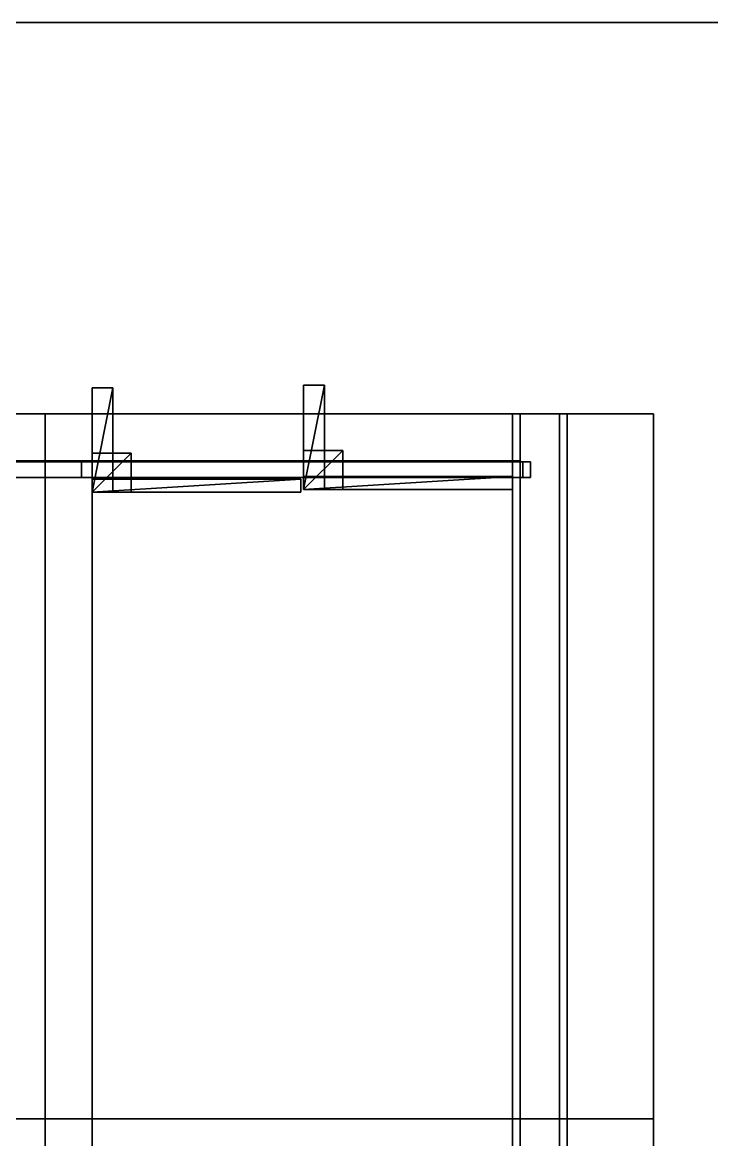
# Model space of a CAD drawing. Extents: x 0 to 6014, y -2463 to 0.
# Drawn here: x 4186.3 to 4450.3, y -438 to -10 of the extents above; entities that cross this region are included whole.
import ezdxf

# ---------------------------------------------------------------- set-up
doc = ezdxf.new("R2010")
doc.units = 0
for name, color, linetype in [('LAYER0', 7, 'CONTINUOUS'), ('LAYER1', 7, 'CONTINUOUS'), ('LAYER100', 7, 'CONTINUOUS'), ('LAYER101', 7, 'CONTINUOUS'), ('LAYER103', 7, 'CONTINUOUS'), ('LAYER120', 2, 'CONTINUOUS'), ('LAYER121', 7, 'CONTINUOUS'), ('LAYER122', 253, 'CONTINUOUS'), ('LAYER123', 253, 'CONTINUOUS'), ('LAYER124', 253, 'CONTINUOUS'), ('LAYER125', 253, 'CONTINUOUS'), ('LAYER126', 253, 'CONTINUOUS'), ('LAYER127', 253, 'CONTINUOUS'), ('LAYER289', 34, 'CONTINUOUS'), ('LAYER291', 250, 'CONTINUOUS'), ('LAYER566', 7, 'CONTINUOUS'), ('LAYER66', 250, 'CONTINUOUS'), ('LAYER67', 7, 'CONTINUOUS'), ('LAYER68', 2, 'CONTINUOUS'), ('LAYER69', 7, 'CONTINUOUS'), ('LAYER70', 253, 'CONTINUOUS'), ('LAYER71', 253, 'CONTINUOUS'), ('LAYER72', 253, 'CONTINUOUS'), ('LAYER73', 253, 'CONTINUOUS'), ('LAYER74', 253, 'CONTINUOUS'), ('LAYER75', 253, 'CONTINUOUS'), ('LAYER76', 2, 'CONTINUOUS'), ('LAYER77', 7, 'CONTINUOUS'), ('LAYER78', 253, 'CONTINUOUS'), ('LAYER79', 253, 'CONTINUOUS'), ('LAYER80', 253, 'CONTINUOUS'), ('LAYER81', 253, 'CONTINUOUS'), ('LAYER82', 253, 'CONTINUOUS'), ('LAYER83', 253, 'CONTINUOUS'), ('LAYER84', 7, 'CONTINUOUS'), ('LAYER85', 7, 'CONTINUOUS'), ('LAYER95', 7, 'CONTINUOUS'), ('LAYER96', 7, 'CONTINUOUS'), ('LAYER97', 7, 'CONTINUOUS'), ('LAYER98', 7, 'CONTINUOUS'), ('LAYER99', 7, 'CONTINUOUS')]:
    doc.layers.add(name, color=color, linetype=linetype)

msp = doc.modelspace()

# ---------------------------------------------------------------- linework, layer by layer
at = {"layer": 'LAYER0'}
for points, invisible_edges in [([(4585, -10), (1510, -275), (1510, -10), (4585, -10)], 1), ([(1510, -275), (4585, -10), (2107, -1850), (1510, -275)], 7), ([(1510, -10, 5), (4585, -10), (1510, -10), (1510, -10, 5)], 1), ([(4585, -10), (1510, -10, 5), (4585, -10, 5), (4585, -10)], 1), ([(1510, -10, 5), (2107, -1850, 5), (4585, -10, 5), (1510, -10, 5)], 3), ([(2107, -1850), (4585, -10), (2107, -2463), (2107, -1850)], 3), ([(2107, -2463), (4585, -10), (4585, -650), (2107, -2463)], 5), ([(4585, -10, 5), (2107, -1850, 5), (4585, -650, 5), (4585, -10, 5)], 3)]:
    msp.add_3dface(points, dxfattribs=dict(at, invisible_edges=invisible_edges))
at = {"layer": 'LAYER1'}
for points, invisible_edges in [([(1658, -160, 5), (1508, -10, 5), (4578, -10, 5), (1658, -160, 5)], 5), ([(1508, -10, 2554), (4578, -10, 5), (1508, -10, 5), (1508, -10, 2554)], 1), ([(4578, -10, 5), (1508, -10, 2554), (4578, -10, 2554), (4578, -10, 5)], 1), ([(1658, -160, 5), (4578, -10, 5), (4428, -160, 5), (1658, -160, 5)], 3), ([(4428, -160, 5), (4578, -10, 5), (4428, -800, 5), (4428, -160, 5)], 3), ([(4428, -800, 5), (4578, -10, 5), (4578, -650, 5), (4428, -800, 5)], 5), ([(4428, -160, 2554), (1658, -160, 5), (4428, -160, 5), (4428, -160, 2554)], 1), ([(1658, -160, 5), (4428, -160, 2554), (1658, -160, 2554), (1658, -160, 5)], 1), ([(4428, -160, 2554), (4428, -800, 5), (4428, -800, 2554), (4428, -160, 2554)], 1), ([(4428, -800, 5), (4428, -160, 2554), (4428, -160, 5), (4428, -800, 5)], 1)]:
    msp.add_3dface(points, dxfattribs=dict(at, invisible_edges=invisible_edges))
at = {"layer": 'LAYER100', "invisible_edges": 1}
for points in [[(4374, -160, 1906), (3470, -630, 1906), (3470, -160, 1906), (4374, -160, 1906)], [(3470, -630, 1906), (4374, -160, 1906), (4374, -630, 1906), (3470, -630, 1906)], [(3470, -160, 1924), (4374, -160, 1906), (3470, -160, 1906), (3470, -160, 1924)], [(4374, -160, 1906), (3470, -160, 1924), (4374, -160, 1924), (4374, -160, 1906)], [(4374, -630, 1924), (3470, -160, 1924), (3470, -630, 1924), (4374, -630, 1924)], [(3470, -160, 1924), (4374, -630, 1924), (4374, -160, 1924), (3470, -160, 1924)], [(4374, -160, 1906), (4374, -630, 1924), (4374, -630, 1906), (4374, -160, 1906)], [(4374, -630, 1924), (4374, -160, 1906), (4374, -160, 1924), (4374, -630, 1924)]]:
    msp.add_3dface(points, dxfattribs=at)
at = {"layer": 'LAYER101', "invisible_edges": 1}
for points in [[(3466, -178.3, 1920), (4378, -178.3, 2370), (4378, -178.3, 1920), (3466, -178.3, 1920)], [(4378, -178.3, 2370), (3466, -178.3, 1920), (3466, -178.3, 2370), (4378, -178.3, 2370)], [(3466, -184.3, 2370), (4378, -178.3, 2370), (3466, -178.3, 2370), (3466, -184.3, 2370)], [(4378, -178.3, 2370), (3466, -184.3, 2370), (4378, -184.3, 2370), (4378, -178.3, 2370)], [(4378, -184.3, 1920), (3466, -178.3, 1920), (4378, -178.3, 1920), (4378, -184.3, 1920)], [(3466, -178.3, 1920), (4378, -184.3, 1920), (3466, -184.3, 1920), (3466, -178.3, 1920)], [(4378, -184.3, 1920), (4378, -178.3, 2370), (4378, -184.3, 2370), (4378, -184.3, 1920)], [(4378, -178.3, 2370), (4378, -184.3, 1920), (4378, -178.3, 1920), (4378, -178.3, 2370)], [(3466, -184.3, 2370), (4378, -184.3, 1920), (4378, -184.3, 2370), (3466, -184.3, 2370)], [(4378, -184.3, 1920), (3466, -184.3, 2370), (3466, -184.3, 1920), (4378, -184.3, 1920)]]:
    msp.add_3dface(points, dxfattribs=at)
at = {"layer": 'LAYER103', "invisible_edges": 1}
for points in [[(4374, -160, 1905), (4374, -630, 2385), (4374, -160, 2385), (4374, -160, 1905)], [(4374, -630, 2385), (4374, -160, 1905), (4374, -630, 1905), (4374, -630, 2385)], [(4374, -160, 1905), (4392, -630, 1905), (4374, -630, 1905), (4374, -160, 1905)], [(4392, -630, 1905), (4374, -160, 1905), (4392, -160, 1905), (4392, -630, 1905)], [(4392, -160, 2385), (4374, -630, 2385), (4392, -630, 2385), (4392, -160, 2385)], [(4374, -630, 2385), (4392, -160, 2385), (4374, -160, 2385), (4374, -630, 2385)], [(4392, -160, 2385), (4374, -160, 1905), (4374, -160, 2385), (4392, -160, 2385)], [(4374, -160, 1905), (4392, -160, 2385), (4392, -160, 1905), (4374, -160, 1905)], [(4392, -630, 1905), (4392, -160, 2385), (4392, -630, 2385), (4392, -630, 1905)], [(4392, -160, 2385), (4392, -630, 1905), (4392, -160, 1905), (4392, -160, 2385)]]:
    msp.add_3dface(points, dxfattribs=at)
at = {"layer": 'LAYER120'}
for points in [[(4374, -189, 2343), (4374, -184, 2343), (4294, -189, 2343), (4374, -189, 2343)], [(4294, -189, 2343), (4374, -184, 2343), (4294, -184, 2343), (4294, -189, 2343)], [(4294, -189, 2343), (4294, -184, 2343), (4294, -189, 2320), (4294, -189, 2343)], [(4294, -189, 2320), (4294, -184, 2343), (4294, -184, 2320), (4294, -189, 2320)], [(4374, -189, 2320), (4294, -189, 2320), (4374, -184, 2320), (4374, -189, 2320)], [(4374, -184, 2320), (4294, -189, 2320), (4294, -184, 2320), (4374, -184, 2320)], [(4374, -184, 2320), (4294, -184, 2320), (4374, -184, 2343), (4374, -184, 2320)], [(4374, -184, 2343), (4294, -184, 2320), (4294, -184, 2343), (4374, -184, 2343)], [(4374, -189, 2320), (4374, -184, 2320), (4374, -189, 2343), (4374, -189, 2320)], [(4374, -189, 2343), (4374, -184, 2320), (4374, -184, 2343), (4374, -189, 2343)], [(4374, -189, 2343), (4294, -189, 2343), (4374, -189, 2320), (4374, -189, 2343)], [(4374, -189, 2320), (4294, -189, 2343), (4294, -189, 2320), (4374, -189, 2320)]]:
    msp.add_3dface(points, dxfattribs=at)
at = {"layer": 'LAYER121', "invisible_edges": 1}
for points in [[(4294, -184, 2343), (4374, -189, 2343), (4374, -184, 2343), (4294, -184, 2343)], [(4374, -189, 2343), (4294, -184, 2343), (4294, -189, 2343), (4374, -189, 2343)], [(4294, -189, 2320), (4374, -184, 2320), (4374, -189, 2320), (4294, -189, 2320)], [(4374, -184, 2320), (4294, -189, 2320), (4294, -184, 2320), (4374, -184, 2320)], [(4294, -184, 2343), (4294, -189, 2320), (4294, -189, 2343), (4294, -184, 2343)], [(4294, -189, 2320), (4294, -184, 2343), (4294, -184, 2320), (4294, -189, 2320)], [(4374, -184, 2320), (4294, -184, 2343), (4374, -184, 2343), (4374, -184, 2320)], [(4294, -184, 2343), (4374, -184, 2320), (4294, -184, 2320), (4294, -184, 2343)], [(4374, -184, 2320), (4374, -189, 2343), (4374, -189, 2320), (4374, -184, 2320)], [(4374, -189, 2343), (4374, -184, 2320), (4374, -184, 2343), (4374, -189, 2343)], [(4294, -189, 2320), (4374, -189, 2343), (4294, -189, 2343), (4294, -189, 2320)], [(4374, -189, 2343), (4294, -189, 2320), (4374, -189, 2320), (4374, -189, 2343)]]:
    msp.add_3dface(points, dxfattribs=at)
at = {"layer": 'LAYER122'}
for points in [[(4309, -189, 2343), (4309, -174, 2343), (4294, -189, 2343), (4309, -189, 2343)], [(4294, -189, 2343), (4309, -174, 2343), (4294, -174, 2343), (4294, -189, 2343)], [(4294, -189, 2343), (4294, -174, 2343), (4294, -189, 2328), (4294, -189, 2343)], [(4294, -189, 2328), (4294, -174, 2343), (4294, -174, 2328), (4294, -189, 2328)], [(4309, -189, 2328), (4294, -189, 2328), (4309, -174, 2328), (4309, -189, 2328)], [(4309, -174, 2328), (4294, -189, 2328), (4294, -174, 2328), (4309, -174, 2328)], [(4309, -174, 2328), (4294, -174, 2328), (4309, -174, 2343), (4309, -174, 2328)], [(4309, -174, 2343), (4294, -174, 2328), (4294, -174, 2343), (4309, -174, 2343)], [(4309, -189, 2328), (4309, -174, 2328), (4309, -189, 2343), (4309, -189, 2328)], [(4309, -189, 2343), (4309, -174, 2328), (4309, -174, 2343), (4309, -189, 2343)], [(4309, -189, 2343), (4294, -189, 2343), (4309, -189, 2328), (4309, -189, 2343)], [(4309, -189, 2328), (4294, -189, 2343), (4294, -189, 2328), (4309, -189, 2328)]]:
    msp.add_3dface(points, dxfattribs=at)
at = {"layer": 'LAYER123'}
for points in [[(4309, -189, 2343), (4309, -174, 2343), (4294, -189, 2343), (4309, -189, 2343)], [(4294, -189, 2343), (4309, -174, 2343), (4294, -174, 2343), (4294, -189, 2343)], [(4294, -189, 2343), (4294, -174, 2343), (4294, -189, 2328), (4294, -189, 2343)], [(4294, -189, 2328), (4294, -174, 2343), (4294, -174, 2328), (4294, -189, 2328)], [(4309, -189, 2328), (4294, -189, 2328), (4309, -174, 2328), (4309, -189, 2328)], [(4309, -174, 2328), (4294, -189, 2328), (4294, -174, 2328), (4309, -174, 2328)], [(4309, -174, 2328), (4294, -174, 2328), (4309, -174, 2343), (4309, -174, 2328)], [(4309, -174, 2343), (4294, -174, 2328), (4294, -174, 2343), (4309, -174, 2343)], [(4309, -189, 2328), (4309, -174, 2328), (4309, -189, 2343), (4309, -189, 2328)], [(4309, -189, 2343), (4309, -174, 2328), (4309, -174, 2343), (4309, -189, 2343)], [(4309, -189, 2343), (4294, -189, 2343), (4309, -189, 2328), (4309, -189, 2343)], [(4309, -189, 2328), (4294, -189, 2343), (4294, -189, 2328), (4309, -189, 2328)]]:
    msp.add_3dface(points, dxfattribs=at)
at = {"layer": 'LAYER124'}
for points in [[(4309, -189, 2343), (4309, -174, 2343), (4294, -189, 2343), (4309, -189, 2343)], [(4294, -189, 2343), (4309, -174, 2343), (4294, -174, 2343), (4294, -189, 2343)], [(4294, -189, 2343), (4294, -174, 2343), (4294, -189, 2328), (4294, -189, 2343)], [(4294, -189, 2328), (4294, -174, 2343), (4294, -174, 2328), (4294, -189, 2328)], [(4309, -189, 2328), (4294, -189, 2328), (4309, -174, 2328), (4309, -189, 2328)], [(4309, -174, 2328), (4294, -189, 2328), (4294, -174, 2328), (4309, -174, 2328)], [(4309, -174, 2328), (4294, -174, 2328), (4309, -174, 2343), (4309, -174, 2328)], [(4309, -174, 2343), (4294, -174, 2328), (4294, -174, 2343), (4309, -174, 2343)], [(4309, -189, 2328), (4309, -174, 2328), (4309, -189, 2343), (4309, -189, 2328)], [(4309, -189, 2343), (4309, -174, 2328), (4309, -174, 2343), (4309, -189, 2343)], [(4309, -189, 2343), (4294, -189, 2343), (4309, -189, 2328), (4309, -189, 2343)], [(4309, -189, 2328), (4294, -189, 2343), (4294, -189, 2328), (4309, -189, 2328)]]:
    msp.add_3dface(points, dxfattribs=at)
at = {"layer": 'LAYER125'}
for points in [[(4309, -189, 2343), (4309, -174, 2343), (4294, -189, 2343), (4309, -189, 2343)], [(4294, -189, 2343), (4309, -174, 2343), (4294, -174, 2343), (4294, -189, 2343)], [(4294, -189, 2343), (4294, -174, 2343), (4294, -189, 2328), (4294, -189, 2343)], [(4294, -189, 2328), (4294, -174, 2343), (4294, -174, 2328), (4294, -189, 2328)], [(4309, -189, 2328), (4294, -189, 2328), (4309, -174, 2328), (4309, -189, 2328)], [(4309, -174, 2328), (4294, -189, 2328), (4294, -174, 2328), (4309, -174, 2328)], [(4309, -174, 2328), (4294, -174, 2328), (4309, -174, 2343), (4309, -174, 2328)], [(4309, -174, 2343), (4294, -174, 2328), (4294, -174, 2343), (4309, -174, 2343)], [(4309, -189, 2328), (4309, -174, 2328), (4309, -189, 2343), (4309, -189, 2328)], [(4309, -189, 2343), (4309, -174, 2328), (4309, -174, 2343), (4309, -189, 2343)], [(4309, -189, 2343), (4294, -189, 2343), (4309, -189, 2328), (4309, -189, 2343)], [(4309, -189, 2328), (4294, -189, 2343), (4294, -189, 2328), (4309, -189, 2328)]]:
    msp.add_3dface(points, dxfattribs=at)
at = {"layer": 'LAYER126'}
for points in [[(4302, -189, 2343), (4302, -149, 2343), (4294, -189, 2343), (4302, -189, 2343)], [(4294, -189, 2343), (4302, -149, 2343), (4294, -149, 2343), (4294, -189, 2343)], [(4294, -189, 2343), (4294, -149, 2343), (4294, -189, 2335), (4294, -189, 2343)], [(4294, -189, 2335), (4294, -149, 2343), (4294, -149, 2335), (4294, -189, 2335)], [(4302, -189, 2335), (4294, -189, 2335), (4302, -149, 2335), (4302, -189, 2335)], [(4302, -149, 2335), (4294, -189, 2335), (4294, -149, 2335), (4302, -149, 2335)], [(4302, -149, 2335), (4294, -149, 2335), (4302, -149, 2343), (4302, -149, 2335)], [(4302, -149, 2343), (4294, -149, 2335), (4294, -149, 2343), (4302, -149, 2343)], [(4302, -189, 2335), (4302, -149, 2335), (4302, -189, 2343), (4302, -189, 2335)], [(4302, -189, 2343), (4302, -149, 2335), (4302, -149, 2343), (4302, -189, 2343)], [(4302, -189, 2343), (4294, -189, 2343), (4302, -189, 2335), (4302, -189, 2343)], [(4302, -189, 2335), (4294, -189, 2343), (4294, -189, 2335), (4302, -189, 2335)]]:
    msp.add_3dface(points, dxfattribs=at)
at = {"layer": 'LAYER127'}
for points in [[(4374, -189, 2343), (4374, -184, 2343), (4294, -189, 2343), (4374, -189, 2343)], [(4294, -189, 2343), (4374, -184, 2343), (4294, -184, 2343), (4294, -189, 2343)], [(4294, -189, 2343), (4294, -184, 2343), (4294, -189, 2327), (4294, -189, 2343)], [(4294, -189, 2327), (4294, -184, 2343), (4294, -184, 2327), (4294, -189, 2327)], [(4374, -189, 2327), (4294, -189, 2327), (4374, -184, 2327), (4374, -189, 2327)], [(4374, -184, 2327), (4294, -189, 2327), (4294, -184, 2327), (4374, -184, 2327)], [(4374, -184, 2327), (4294, -184, 2327), (4374, -184, 2343), (4374, -184, 2327)], [(4374, -184, 2343), (4294, -184, 2327), (4294, -184, 2343), (4374, -184, 2343)], [(4374, -189, 2327), (4374, -184, 2327), (4374, -189, 2343), (4374, -189, 2327)], [(4374, -189, 2343), (4374, -184, 2327), (4374, -184, 2343), (4374, -189, 2343)], [(4374, -189, 2343), (4294, -189, 2343), (4374, -189, 2327), (4374, -189, 2343)], [(4374, -189, 2327), (4294, -189, 2343), (4294, -189, 2327), (4374, -189, 2327)]]:
    msp.add_3dface(points, dxfattribs=at)
at = {"layer": 'LAYER289', "invisible_edges": 1}
for points in [[(3455, -160, 1905), (4428, -630, 1905), (4428, -160, 1905), (3455, -160, 1905)], [(4428, -630, 1905), (3455, -160, 1905), (3455, -630, 1905), (4428, -630, 1905)], [(4428, -160, 1887), (3455, -160, 1905), (4428, -160, 1905), (4428, -160, 1887)], [(3455, -160, 1905), (4428, -160, 1887), (3455, -160, 1887), (3455, -160, 1905)], [(3455, -630, 1887), (4428, -160, 1887), (4428, -630, 1887), (3455, -630, 1887)], [(4428, -160, 1887), (3455, -630, 1887), (3455, -160, 1887), (4428, -160, 1887)], [(4428, -160, 1887), (4428, -630, 1905), (4428, -630, 1887), (4428, -160, 1887)], [(4428, -630, 1905), (4428, -160, 1887), (4428, -160, 1905), (4428, -630, 1905)]]:
    msp.add_3dface(points, dxfattribs=at)
at = {"layer": 'LAYER291', "invisible_edges": 1}
for points in [[(4395, -160, 1869), (4195, -630, 1869), (4195, -160, 1869), (4395, -160, 1869)], [(4195, -630, 1869), (4395, -160, 1869), (4395, -630, 1869), (4195, -630, 1869)], [(4195, -160, 1887), (4195, -630, 1869), (4195, -630, 1887), (4195, -160, 1887)], [(4195, -630, 1869), (4195, -160, 1887), (4195, -160, 1869), (4195, -630, 1869)], [(4195, -160, 1887), (4395, -160, 1869), (4195, -160, 1869), (4195, -160, 1887)], [(4395, -160, 1869), (4195, -160, 1887), (4395, -160, 1887), (4395, -160, 1869)], [(4395, -630, 1887), (4195, -160, 1887), (4195, -630, 1887), (4395, -630, 1887)], [(4195, -160, 1887), (4395, -630, 1887), (4395, -160, 1887), (4195, -160, 1887)], [(4395, -160, 1869), (4395, -630, 1887), (4395, -630, 1869), (4395, -160, 1869)], [(4395, -630, 1887), (4395, -160, 1869), (4395, -160, 1887), (4395, -630, 1887)]]:
    msp.add_3dface(points, dxfattribs=at)
at = {"layer": 'LAYER566', "invisible_edges": 1}
for points in [[(4428, -160, 2390), (1658, -430, 2390), (1658, -160, 2390), (4428, -160, 2390)], [(1658, -430, 2390), (4428, -160, 2390), (4428, -430, 2390), (1658, -430, 2390)], [(1658, -160, 2540), (4428, -160, 2390), (1658, -160, 2390), (1658, -160, 2540)], [(4428, -160, 2390), (1658, -160, 2540), (4428, -160, 2540), (4428, -160, 2390)], [(4428, -430, 2540), (1658, -160, 2540), (1658, -430, 2540), (4428, -430, 2540)], [(1658, -160, 2540), (4428, -430, 2540), (4428, -160, 2540), (1658, -160, 2540)], [(4428, -160, 2390), (4428, -430, 2540), (4428, -430, 2390), (4428, -160, 2390)], [(4428, -430, 2540), (4428, -160, 2390), (4428, -160, 2540), (4428, -430, 2540)], [(4428, -430, 2540), (1658, -430, 2390), (4428, -430, 2390), (4428, -430, 2540)], [(1658, -430, 2390), (4428, -430, 2540), (1658, -430, 2540), (1658, -430, 2390)]]:
    msp.add_3dface(points, dxfattribs=at)
at = {"layer": 'LAYER66', "invisible_edges": 1}
for points in [[(4195, -160, 155), (4213, -630, 155), (4195, -630, 155), (4195, -160, 155)], [(4213, -630, 155), (4195, -160, 155), (4213, -160, 155), (4213, -630, 155)], [(4213, -160, 1869), (4195, -630, 1869), (4213, -630, 1869), (4213, -160, 1869)], [(4195, -630, 1869), (4213, -160, 1869), (4195, -160, 1869), (4195, -630, 1869)], [(4195, -160, 155), (4213, -160, 1869), (4213, -160, 155), (4195, -160, 155)], [(4213, -160, 1869), (4195, -160, 155), (4195, -160, 1869), (4213, -160, 1869)], [(4195, -630, 1869), (4195, -160, 155), (4195, -630, 155), (4195, -630, 1869)], [(4195, -160, 155), (4195, -630, 1869), (4195, -160, 1869), (4195, -160, 155)], [(4213, -160, 1869), (4213, -630, 155), (4213, -160, 155), (4213, -160, 1869)], [(4213, -630, 155), (4213, -160, 1869), (4213, -630, 1869), (4213, -630, 155)]]:
    msp.add_3dface(points, dxfattribs=at)
at = {"layer": 'LAYER67', "invisible_edges": 1}
for points in [[(4377, -160, 155), (4377, -630, 1869), (4377, -160, 1869), (4377, -160, 155)], [(4377, -630, 1869), (4377, -160, 155), (4377, -630, 155), (4377, -630, 1869)], [(4377, -160, 155), (4395, -630, 155), (4377, -630, 155), (4377, -160, 155)], [(4395, -630, 155), (4377, -160, 155), (4395, -160, 155), (4395, -630, 155)], [(4395, -160, 1869), (4377, -630, 1869), (4395, -630, 1869), (4395, -160, 1869)], [(4377, -630, 1869), (4395, -160, 1869), (4377, -160, 1869), (4377, -630, 1869)], [(4395, -160, 1869), (4377, -160, 155), (4377, -160, 1869), (4395, -160, 1869)], [(4377, -160, 155), (4395, -160, 1869), (4395, -160, 155), (4377, -160, 155)], [(4395, -630, 155), (4395, -160, 1869), (4395, -630, 1869), (4395, -630, 155)], [(4395, -160, 1869), (4395, -630, 155), (4395, -160, 155), (4395, -160, 1869)]]:
    msp.add_3dface(points, dxfattribs=at)
at = {"layer": 'LAYER68'}
for points in [[(4293, -190, 1838.5), (4293, -185, 1838.5), (4213, -190, 1838.5), (4293, -190, 1838.5)], [(4213, -190, 1838.5), (4293, -185, 1838.5), (4213, -185, 1838.5), (4213, -190, 1838.5)], [(4213, -190, 1838.5), (4213, -185, 1838.5), (4213, -190, 1815.5), (4213, -190, 1838.5)], [(4213, -190, 1815.5), (4213, -185, 1838.5), (4213, -185, 1815.5), (4213, -190, 1815.5)], [(4293, -190, 1815.5), (4213, -190, 1815.5), (4293, -185, 1815.5), (4293, -190, 1815.5)], [(4293, -185, 1815.5), (4213, -190, 1815.5), (4213, -185, 1815.5), (4293, -185, 1815.5)], [(4293, -185, 1815.5), (4213, -185, 1815.5), (4293, -185, 1838.5), (4293, -185, 1815.5)], [(4293, -185, 1838.5), (4213, -185, 1815.5), (4213, -185, 1838.5), (4293, -185, 1838.5)], [(4293, -190, 1815.5), (4293, -185, 1815.5), (4293, -190, 1838.5), (4293, -190, 1815.5)], [(4293, -190, 1838.5), (4293, -185, 1815.5), (4293, -185, 1838.5), (4293, -190, 1838.5)], [(4293, -190, 1838.5), (4213, -190, 1838.5), (4293, -190, 1815.5), (4293, -190, 1838.5)], [(4293, -190, 1815.5), (4213, -190, 1838.5), (4213, -190, 1815.5), (4293, -190, 1815.5)]]:
    msp.add_3dface(points, dxfattribs=at)
at = {"layer": 'LAYER69', "invisible_edges": 1}
for points in [[(4213, -185, 1838.5), (4293, -190, 1838.5), (4293, -185, 1838.5), (4213, -185, 1838.5)], [(4293, -190, 1838.5), (4213, -185, 1838.5), (4213, -190, 1838.5), (4293, -190, 1838.5)], [(4213, -190, 1815.5), (4293, -185, 1815.5), (4293, -190, 1815.5), (4213, -190, 1815.5)], [(4293, -185, 1815.5), (4213, -190, 1815.5), (4213, -185, 1815.5), (4293, -185, 1815.5)], [(4213, -185, 1838.5), (4213, -190, 1815.5), (4213, -190, 1838.5), (4213, -185, 1838.5)], [(4213, -190, 1815.5), (4213, -185, 1838.5), (4213, -185, 1815.5), (4213, -190, 1815.5)], [(4293, -185, 1815.5), (4213, -185, 1838.5), (4293, -185, 1838.5), (4293, -185, 1815.5)], [(4213, -185, 1838.5), (4293, -185, 1815.5), (4213, -185, 1815.5), (4213, -185, 1838.5)], [(4293, -185, 1815.5), (4293, -190, 1838.5), (4293, -190, 1815.5), (4293, -185, 1815.5)], [(4293, -190, 1838.5), (4293, -185, 1815.5), (4293, -185, 1838.5), (4293, -190, 1838.5)], [(4213, -190, 1815.5), (4293, -190, 1838.5), (4213, -190, 1838.5), (4213, -190, 1815.5)], [(4293, -190, 1838.5), (4213, -190, 1815.5), (4293, -190, 1815.5), (4293, -190, 1838.5)]]:
    msp.add_3dface(points, dxfattribs=at)
at = {"layer": 'LAYER70'}
for points in [[(4228, -190, 1838.5), (4228, -175, 1838.5), (4213, -190, 1838.5), (4228, -190, 1838.5)], [(4213, -190, 1838.5), (4228, -175, 1838.5), (4213, -175, 1838.5), (4213, -190, 1838.5)], [(4213, -190, 1838.5), (4213, -175, 1838.5), (4213, -190, 1823.5), (4213, -190, 1838.5)], [(4213, -190, 1823.5), (4213, -175, 1838.5), (4213, -175, 1823.5), (4213, -190, 1823.5)], [(4228, -190, 1823.5), (4213, -190, 1823.5), (4228, -175, 1823.5), (4228, -190, 1823.5)], [(4228, -175, 1823.5), (4213, -190, 1823.5), (4213, -175, 1823.5), (4228, -175, 1823.5)], [(4228, -175, 1823.5), (4213, -175, 1823.5), (4228, -175, 1838.5), (4228, -175, 1823.5)], [(4228, -175, 1838.5), (4213, -175, 1823.5), (4213, -175, 1838.5), (4228, -175, 1838.5)], [(4228, -190, 1823.5), (4228, -175, 1823.5), (4228, -190, 1838.5), (4228, -190, 1823.5)], [(4228, -190, 1838.5), (4228, -175, 1823.5), (4228, -175, 1838.5), (4228, -190, 1838.5)], [(4228, -190, 1838.5), (4213, -190, 1838.5), (4228, -190, 1823.5), (4228, -190, 1838.5)], [(4228, -190, 1823.5), (4213, -190, 1838.5), (4213, -190, 1823.5), (4228, -190, 1823.5)]]:
    msp.add_3dface(points, dxfattribs=at)
at = {"layer": 'LAYER71'}
for points in [[(4228, -190, 1838.5), (4228, -175, 1838.5), (4213, -190, 1838.5), (4228, -190, 1838.5)], [(4213, -190, 1838.5), (4228, -175, 1838.5), (4213, -175, 1838.5), (4213, -190, 1838.5)], [(4213, -190, 1838.5), (4213, -175, 1838.5), (4213, -190, 1823.5), (4213, -190, 1838.5)], [(4213, -190, 1823.5), (4213, -175, 1838.5), (4213, -175, 1823.5), (4213, -190, 1823.5)], [(4228, -190, 1823.5), (4213, -190, 1823.5), (4228, -175, 1823.5), (4228, -190, 1823.5)], [(4228, -175, 1823.5), (4213, -190, 1823.5), (4213, -175, 1823.5), (4228, -175, 1823.5)], [(4228, -175, 1823.5), (4213, -175, 1823.5), (4228, -175, 1838.5), (4228, -175, 1823.5)], [(4228, -175, 1838.5), (4213, -175, 1823.5), (4213, -175, 1838.5), (4228, -175, 1838.5)], [(4228, -190, 1823.5), (4228, -175, 1823.5), (4228, -190, 1838.5), (4228, -190, 1823.5)], [(4228, -190, 1838.5), (4228, -175, 1823.5), (4228, -175, 1838.5), (4228, -190, 1838.5)], [(4228, -190, 1838.5), (4213, -190, 1838.5), (4228, -190, 1823.5), (4228, -190, 1838.5)], [(4228, -190, 1823.5), (4213, -190, 1838.5), (4213, -190, 1823.5), (4228, -190, 1823.5)]]:
    msp.add_3dface(points, dxfattribs=at)
at = {"layer": 'LAYER72'}
for points in [[(4228, -190, 1838.5), (4228, -175, 1838.5), (4213, -190, 1838.5), (4228, -190, 1838.5)], [(4213, -190, 1838.5), (4228, -175, 1838.5), (4213, -175, 1838.5), (4213, -190, 1838.5)], [(4213, -190, 1838.5), (4213, -175, 1838.5), (4213, -190, 1823.5), (4213, -190, 1838.5)], [(4213, -190, 1823.5), (4213, -175, 1838.5), (4213, -175, 1823.5), (4213, -190, 1823.5)], [(4228, -190, 1823.5), (4213, -190, 1823.5), (4228, -175, 1823.5), (4228, -190, 1823.5)], [(4228, -175, 1823.5), (4213, -190, 1823.5), (4213, -175, 1823.5), (4228, -175, 1823.5)], [(4228, -175, 1823.5), (4213, -175, 1823.5), (4228, -175, 1838.5), (4228, -175, 1823.5)], [(4228, -175, 1838.5), (4213, -175, 1823.5), (4213, -175, 1838.5), (4228, -175, 1838.5)], [(4228, -190, 1823.5), (4228, -175, 1823.5), (4228, -190, 1838.5), (4228, -190, 1823.5)], [(4228, -190, 1838.5), (4228, -175, 1823.5), (4228, -175, 1838.5), (4228, -190, 1838.5)], [(4228, -190, 1838.5), (4213, -190, 1838.5), (4228, -190, 1823.5), (4228, -190, 1838.5)], [(4228, -190, 1823.5), (4213, -190, 1838.5), (4213, -190, 1823.5), (4228, -190, 1823.5)]]:
    msp.add_3dface(points, dxfattribs=at)
at = {"layer": 'LAYER73'}
for points in [[(4228, -190, 1838.5), (4228, -175, 1838.5), (4213, -190, 1838.5), (4228, -190, 1838.5)], [(4213, -190, 1838.5), (4228, -175, 1838.5), (4213, -175, 1838.5), (4213, -190, 1838.5)], [(4213, -190, 1838.5), (4213, -175, 1838.5), (4213, -190, 1823.5), (4213, -190, 1838.5)], [(4213, -190, 1823.5), (4213, -175, 1838.5), (4213, -175, 1823.5), (4213, -190, 1823.5)], [(4228, -190, 1823.5), (4213, -190, 1823.5), (4228, -175, 1823.5), (4228, -190, 1823.5)], [(4228, -175, 1823.5), (4213, -190, 1823.5), (4213, -175, 1823.5), (4228, -175, 1823.5)], [(4228, -175, 1823.5), (4213, -175, 1823.5), (4228, -175, 1838.5), (4228, -175, 1823.5)], [(4228, -175, 1838.5), (4213, -175, 1823.5), (4213, -175, 1838.5), (4228, -175, 1838.5)], [(4228, -190, 1823.5), (4228, -175, 1823.5), (4228, -190, 1838.5), (4228, -190, 1823.5)], [(4228, -190, 1838.5), (4228, -175, 1823.5), (4228, -175, 1838.5), (4228, -190, 1838.5)], [(4228, -190, 1838.5), (4213, -190, 1838.5), (4228, -190, 1823.5), (4228, -190, 1838.5)], [(4228, -190, 1823.5), (4213, -190, 1838.5), (4213, -190, 1823.5), (4228, -190, 1823.5)]]:
    msp.add_3dface(points, dxfattribs=at)
at = {"layer": 'LAYER74'}
for points in [[(4221, -190, 1838.5), (4221, -150, 1838.5), (4213, -190, 1838.5), (4221, -190, 1838.5)], [(4213, -190, 1838.5), (4221, -150, 1838.5), (4213, -150, 1838.5), (4213, -190, 1838.5)], [(4213, -190, 1838.5), (4213, -150, 1838.5), (4213, -190, 1830.5), (4213, -190, 1838.5)], [(4213, -190, 1830.5), (4213, -150, 1838.5), (4213, -150, 1830.5), (4213, -190, 1830.5)], [(4221, -190, 1830.5), (4213, -190, 1830.5), (4221, -150, 1830.5), (4221, -190, 1830.5)], [(4221, -150, 1830.5), (4213, -190, 1830.5), (4213, -150, 1830.5), (4221, -150, 1830.5)], [(4221, -150, 1830.5), (4213, -150, 1830.5), (4221, -150, 1838.5), (4221, -150, 1830.5)], [(4221, -150, 1838.5), (4213, -150, 1830.5), (4213, -150, 1838.5), (4221, -150, 1838.5)], [(4221, -190, 1830.5), (4221, -150, 1830.5), (4221, -190, 1838.5), (4221, -190, 1830.5)], [(4221, -190, 1838.5), (4221, -150, 1830.5), (4221, -150, 1838.5), (4221, -190, 1838.5)], [(4221, -190, 1838.5), (4213, -190, 1838.5), (4221, -190, 1830.5), (4221, -190, 1838.5)], [(4221, -190, 1830.5), (4213, -190, 1838.5), (4213, -190, 1830.5), (4221, -190, 1830.5)]]:
    msp.add_3dface(points, dxfattribs=at)
at = {"layer": 'LAYER75'}
for points in [[(4293, -190, 1838.5), (4293, -185, 1838.5), (4213, -190, 1838.5), (4293, -190, 1838.5)], [(4213, -190, 1838.5), (4293, -185, 1838.5), (4213, -185, 1838.5), (4213, -190, 1838.5)], [(4213, -190, 1838.5), (4213, -185, 1838.5), (4213, -190, 1822.5), (4213, -190, 1838.5)], [(4213, -190, 1822.5), (4213, -185, 1838.5), (4213, -185, 1822.5), (4213, -190, 1822.5)], [(4293, -190, 1822.5), (4213, -190, 1822.5), (4293, -185, 1822.5), (4293, -190, 1822.5)], [(4293, -185, 1822.5), (4213, -190, 1822.5), (4213, -185, 1822.5), (4293, -185, 1822.5)], [(4293, -185, 1822.5), (4213, -185, 1822.5), (4293, -185, 1838.5), (4293, -185, 1822.5)], [(4293, -185, 1838.5), (4213, -185, 1822.5), (4213, -185, 1838.5), (4293, -185, 1838.5)], [(4293, -190, 1822.5), (4293, -185, 1822.5), (4293, -190, 1838.5), (4293, -190, 1822.5)], [(4293, -190, 1838.5), (4293, -185, 1822.5), (4293, -185, 1838.5), (4293, -190, 1838.5)], [(4293, -190, 1838.5), (4213, -190, 1838.5), (4293, -190, 1822.5), (4293, -190, 1838.5)], [(4293, -190, 1822.5), (4213, -190, 1838.5), (4213, -190, 1822.5), (4293, -190, 1822.5)]]:
    msp.add_3dface(points, dxfattribs=at)
at = {"layer": 'LAYER76'}
for points in [[(4293, -190, 994), (4293, -185, 994), (4213, -190, 994), (4293, -190, 994)], [(4213, -190, 994), (4293, -185, 994), (4213, -185, 994), (4213, -190, 994)], [(4213, -190, 994), (4213, -185, 994), (4213, -190, 971), (4213, -190, 994)], [(4213, -190, 971), (4213, -185, 994), (4213, -185, 971), (4213, -190, 971)], [(4293, -190, 971), (4213, -190, 971), (4293, -185, 971), (4293, -190, 971)], [(4293, -185, 971), (4213, -190, 971), (4213, -185, 971), (4293, -185, 971)], [(4293, -185, 971), (4213, -185, 971), (4293, -185, 994), (4293, -185, 971)], [(4293, -185, 994), (4213, -185, 971), (4213, -185, 994), (4293, -185, 994)], [(4293, -190, 971), (4293, -185, 971), (4293, -190, 994), (4293, -190, 971)], [(4293, -190, 994), (4293, -185, 971), (4293, -185, 994), (4293, -190, 994)], [(4293, -190, 994), (4213, -190, 994), (4293, -190, 971), (4293, -190, 994)], [(4293, -190, 971), (4213, -190, 994), (4213, -190, 971), (4293, -190, 971)]]:
    msp.add_3dface(points, dxfattribs=at)
at = {"layer": 'LAYER77', "invisible_edges": 1}
for points in [[(4213, -185, 994), (4293, -190, 994), (4293, -185, 994), (4213, -185, 994)], [(4293, -190, 994), (4213, -185, 994), (4213, -190, 994), (4293, -190, 994)], [(4213, -190, 971), (4293, -185, 971), (4293, -190, 971), (4213, -190, 971)], [(4293, -185, 971), (4213, -190, 971), (4213, -185, 971), (4293, -185, 971)], [(4213, -185, 994), (4213, -190, 971), (4213, -190, 994), (4213, -185, 994)], [(4213, -190, 971), (4213, -185, 994), (4213, -185, 971), (4213, -190, 971)], [(4293, -185, 971), (4213, -185, 994), (4293, -185, 994), (4293, -185, 971)], [(4213, -185, 994), (4293, -185, 971), (4213, -185, 971), (4213, -185, 994)], [(4293, -185, 971), (4293, -190, 994), (4293, -190, 971), (4293, -185, 971)], [(4293, -190, 994), (4293, -185, 971), (4293, -185, 994), (4293, -190, 994)], [(4213, -190, 971), (4293, -190, 994), (4213, -190, 994), (4213, -190, 971)], [(4293, -190, 994), (4213, -190, 971), (4293, -190, 971), (4293, -190, 994)]]:
    msp.add_3dface(points, dxfattribs=at)
at = {"layer": 'LAYER78'}
for points in [[(4228, -190, 994), (4228, -175, 994), (4213, -190, 994), (4228, -190, 994)], [(4213, -190, 994), (4228, -175, 994), (4213, -175, 994), (4213, -190, 994)], [(4213, -190, 994), (4213, -175, 994), (4213, -190, 979), (4213, -190, 994)], [(4213, -190, 979), (4213, -175, 994), (4213, -175, 979), (4213, -190, 979)], [(4228, -190, 979), (4213, -190, 979), (4228, -175, 979), (4228, -190, 979)], [(4228, -175, 979), (4213, -190, 979), (4213, -175, 979), (4228, -175, 979)], [(4228, -175, 979), (4213, -175, 979), (4228, -175, 994), (4228, -175, 979)], [(4228, -175, 994), (4213, -175, 979), (4213, -175, 994), (4228, -175, 994)], [(4228, -190, 979), (4228, -175, 979), (4228, -190, 994), (4228, -190, 979)], [(4228, -190, 994), (4228, -175, 979), (4228, -175, 994), (4228, -190, 994)], [(4228, -190, 994), (4213, -190, 994), (4228, -190, 979), (4228, -190, 994)], [(4228, -190, 979), (4213, -190, 994), (4213, -190, 979), (4228, -190, 979)]]:
    msp.add_3dface(points, dxfattribs=at)
at = {"layer": 'LAYER79'}
for points in [[(4228, -190, 994), (4228, -175, 994), (4213, -190, 994), (4228, -190, 994)], [(4213, -190, 994), (4228, -175, 994), (4213, -175, 994), (4213, -190, 994)], [(4213, -190, 994), (4213, -175, 994), (4213, -190, 979), (4213, -190, 994)], [(4213, -190, 979), (4213, -175, 994), (4213, -175, 979), (4213, -190, 979)], [(4228, -190, 979), (4213, -190, 979), (4228, -175, 979), (4228, -190, 979)], [(4228, -175, 979), (4213, -190, 979), (4213, -175, 979), (4228, -175, 979)], [(4228, -175, 979), (4213, -175, 979), (4228, -175, 994), (4228, -175, 979)], [(4228, -175, 994), (4213, -175, 979), (4213, -175, 994), (4228, -175, 994)], [(4228, -190, 979), (4228, -175, 979), (4228, -190, 994), (4228, -190, 979)], [(4228, -190, 994), (4228, -175, 979), (4228, -175, 994), (4228, -190, 994)], [(4228, -190, 994), (4213, -190, 994), (4228, -190, 979), (4228, -190, 994)], [(4228, -190, 979), (4213, -190, 994), (4213, -190, 979), (4228, -190, 979)]]:
    msp.add_3dface(points, dxfattribs=at)
at = {"layer": 'LAYER80'}
for points in [[(4228, -190, 994), (4228, -175, 994), (4213, -190, 994), (4228, -190, 994)], [(4213, -190, 994), (4228, -175, 994), (4213, -175, 994), (4213, -190, 994)], [(4213, -190, 994), (4213, -175, 994), (4213, -190, 979), (4213, -190, 994)], [(4213, -190, 979), (4213, -175, 994), (4213, -175, 979), (4213, -190, 979)], [(4228, -190, 979), (4213, -190, 979), (4228, -175, 979), (4228, -190, 979)], [(4228, -175, 979), (4213, -190, 979), (4213, -175, 979), (4228, -175, 979)], [(4228, -175, 979), (4213, -175, 979), (4228, -175, 994), (4228, -175, 979)], [(4228, -175, 994), (4213, -175, 979), (4213, -175, 994), (4228, -175, 994)], [(4228, -190, 979), (4228, -175, 979), (4228, -190, 994), (4228, -190, 979)], [(4228, -190, 994), (4228, -175, 979), (4228, -175, 994), (4228, -190, 994)], [(4228, -190, 994), (4213, -190, 994), (4228, -190, 979), (4228, -190, 994)], [(4228, -190, 979), (4213, -190, 994), (4213, -190, 979), (4228, -190, 979)]]:
    msp.add_3dface(points, dxfattribs=at)
at = {"layer": 'LAYER81'}
for points in [[(4228, -190, 994), (4228, -175, 994), (4213, -190, 994), (4228, -190, 994)], [(4213, -190, 994), (4228, -175, 994), (4213, -175, 994), (4213, -190, 994)], [(4213, -190, 994), (4213, -175, 994), (4213, -190, 979), (4213, -190, 994)], [(4213, -190, 979), (4213, -175, 994), (4213, -175, 979), (4213, -190, 979)], [(4228, -190, 979), (4213, -190, 979), (4228, -175, 979), (4228, -190, 979)], [(4228, -175, 979), (4213, -190, 979), (4213, -175, 979), (4228, -175, 979)], [(4228, -175, 979), (4213, -175, 979), (4228, -175, 994), (4228, -175, 979)], [(4228, -175, 994), (4213, -175, 979), (4213, -175, 994), (4228, -175, 994)], [(4228, -190, 979), (4228, -175, 979), (4228, -190, 994), (4228, -190, 979)], [(4228, -190, 994), (4228, -175, 979), (4228, -175, 994), (4228, -190, 994)], [(4228, -190, 994), (4213, -190, 994), (4228, -190, 979), (4228, -190, 994)], [(4228, -190, 979), (4213, -190, 994), (4213, -190, 979), (4228, -190, 979)]]:
    msp.add_3dface(points, dxfattribs=at)
at = {"layer": 'LAYER82'}
for points in [[(4221, -190, 994), (4221, -150, 994), (4213, -190, 994), (4221, -190, 994)], [(4213, -190, 994), (4221, -150, 994), (4213, -150, 994), (4213, -190, 994)], [(4213, -190, 994), (4213, -150, 994), (4213, -190, 986), (4213, -190, 994)], [(4213, -190, 986), (4213, -150, 994), (4213, -150, 986), (4213, -190, 986)], [(4221, -190, 986), (4213, -190, 986), (4221, -150, 986), (4221, -190, 986)], [(4221, -150, 986), (4213, -190, 986), (4213, -150, 986), (4221, -150, 986)], [(4221, -150, 986), (4213, -150, 986), (4221, -150, 994), (4221, -150, 986)], [(4221, -150, 994), (4213, -150, 986), (4213, -150, 994), (4221, -150, 994)], [(4221, -190, 986), (4221, -150, 986), (4221, -190, 994), (4221, -190, 986)], [(4221, -190, 994), (4221, -150, 986), (4221, -150, 994), (4221, -190, 994)], [(4221, -190, 994), (4213, -190, 994), (4221, -190, 986), (4221, -190, 994)], [(4221, -190, 986), (4213, -190, 994), (4213, -190, 986), (4221, -190, 986)]]:
    msp.add_3dface(points, dxfattribs=at)
at = {"layer": 'LAYER83'}
for points in [[(4293, -190, 994), (4293, -185, 994), (4213, -190, 994), (4293, -190, 994)], [(4213, -190, 994), (4293, -185, 994), (4213, -185, 994), (4213, -190, 994)], [(4213, -190, 994), (4213, -185, 994), (4213, -190, 978), (4213, -190, 994)], [(4213, -190, 978), (4213, -185, 994), (4213, -185, 978), (4213, -190, 978)], [(4293, -190, 978), (4213, -190, 978), (4293, -185, 978), (4293, -190, 978)], [(4293, -185, 978), (4213, -190, 978), (4213, -185, 978), (4293, -185, 978)], [(4293, -185, 978), (4213, -185, 978), (4293, -185, 994), (4293, -185, 978)], [(4293, -185, 994), (4213, -185, 978), (4213, -185, 994), (4293, -185, 994)], [(4293, -190, 978), (4293, -185, 978), (4293, -190, 994), (4293, -190, 978)], [(4293, -190, 994), (4293, -185, 978), (4293, -185, 994), (4293, -190, 994)], [(4293, -190, 994), (4213, -190, 994), (4293, -190, 978), (4293, -190, 994)], [(4293, -190, 978), (4213, -190, 994), (4213, -190, 978), (4293, -190, 978)]]:
    msp.add_3dface(points, dxfattribs=at)
at = {"layer": 'LAYER84', "invisible_edges": 1}
for points in [[(4377, -160, 156), (4213, -630, 156), (4213, -160, 156), (4377, -160, 156)], [(4213, -630, 156), (4377, -160, 156), (4377, -630, 156), (4213, -630, 156)], [(4213, -160, 174), (4213, -630, 156), (4213, -630, 174), (4213, -160, 174)], [(4213, -630, 156), (4213, -160, 174), (4213, -160, 156), (4213, -630, 156)], [(4213, -160, 174), (4377, -160, 156), (4213, -160, 156), (4213, -160, 174)], [(4377, -160, 156), (4213, -160, 174), (4377, -160, 174), (4377, -160, 156)], [(4377, -630, 174), (4213, -160, 174), (4213, -630, 174), (4377, -630, 174)], [(4213, -160, 174), (4377, -630, 174), (4377, -160, 174), (4213, -160, 174)], [(4377, -160, 156), (4377, -630, 174), (4377, -630, 156), (4377, -160, 156)], [(4377, -630, 174), (4377, -160, 156), (4377, -160, 174), (4377, -630, 174)]]:
    msp.add_3dface(points, dxfattribs=at)
at = {"layer": 'LAYER85', "invisible_edges": 1}
for points in [[(4213, -160, 1868), (4377, -630, 1868), (4377, -160, 1868), (4213, -160, 1868)], [(4377, -630, 1868), (4213, -160, 1868), (4213, -630, 1868), (4377, -630, 1868)], [(4213, -160, 1868), (4213, -630, 1850), (4213, -630, 1868), (4213, -160, 1868)], [(4213, -630, 1850), (4213, -160, 1868), (4213, -160, 1850), (4213, -630, 1850)], [(4377, -160, 1850), (4213, -160, 1868), (4377, -160, 1868), (4377, -160, 1850)], [(4213, -160, 1868), (4377, -160, 1850), (4213, -160, 1850), (4213, -160, 1868)], [(4213, -630, 1850), (4377, -160, 1850), (4377, -630, 1850), (4213, -630, 1850)], [(4377, -160, 1850), (4213, -630, 1850), (4213, -160, 1850), (4377, -160, 1850)], [(4377, -160, 1850), (4377, -630, 1868), (4377, -630, 1850), (4377, -160, 1850)], [(4377, -630, 1868), (4377, -160, 1850), (4377, -160, 1868), (4377, -630, 1868)]]:
    msp.add_3dface(points, dxfattribs=at)
at = {"layer": 'LAYER95', "invisible_edges": 1}
for points in [[(4381, -178.3, 170), (4209, -184.3, 170), (4209, -178.3, 170), (4381, -178.3, 170)], [(4209, -184.3, 170), (4381, -178.3, 170), (4381, -184.3, 170), (4209, -184.3, 170)], [(4209, -178.3, 1854), (4209, -184.3, 170), (4209, -184.3, 1854), (4209, -178.3, 1854)], [(4209, -184.3, 170), (4209, -178.3, 1854), (4209, -178.3, 170), (4209, -184.3, 170)], [(4381, -184.3, 1854), (4209, -178.3, 1854), (4209, -184.3, 1854), (4381, -184.3, 1854)], [(4209, -178.3, 1854), (4381, -184.3, 1854), (4381, -178.3, 1854), (4209, -178.3, 1854)], [(4209, -178.3, 1854), (4381, -178.3, 170), (4209, -178.3, 170), (4209, -178.3, 1854)], [(4381, -178.3, 170), (4209, -178.3, 1854), (4381, -178.3, 1854), (4381, -178.3, 170)], [(4381, -178.3, 170), (4381, -184.3, 1854), (4381, -184.3, 170), (4381, -178.3, 170)], [(4381, -184.3, 1854), (4381, -178.3, 170), (4381, -178.3, 1854), (4381, -184.3, 1854)], [(4381, -184.3, 1854), (4209, -184.3, 170), (4381, -184.3, 170), (4381, -184.3, 1854)], [(4209, -184.3, 170), (4381, -184.3, 1854), (4209, -184.3, 1854), (4209, -184.3, 170)]]:
    msp.add_3dface(points, dxfattribs=at)
at = {"layer": 'LAYER96', "invisible_edges": 1}
for points in [[(4377, -160, 1003), (4213, -160, 883), (4213, -160, 1003), (4377, -160, 1003)], [(4213, -160, 883), (4377, -160, 1003), (4377, -160, 883), (4213, -160, 883)], [(4213, -178, 1003), (4213, -160, 883), (4213, -178, 883), (4213, -178, 1003)], [(4213, -160, 883), (4213, -178, 1003), (4213, -160, 1003), (4213, -160, 883)], [(4377, -178, 883), (4213, -160, 883), (4377, -160, 883), (4377, -178, 883)], [(4213, -160, 883), (4377, -178, 883), (4213, -178, 883), (4213, -160, 883)], [(4213, -178, 1003), (4377, -160, 1003), (4213, -160, 1003), (4213, -178, 1003)], [(4377, -160, 1003), (4213, -178, 1003), (4377, -178, 1003), (4377, -160, 1003)], [(4377, -160, 1003), (4377, -178, 883), (4377, -160, 883), (4377, -160, 1003)], [(4377, -178, 883), (4377, -160, 1003), (4377, -178, 1003), (4377, -178, 883)], [(4377, -178, 883), (4213, -178, 1003), (4213, -178, 883), (4377, -178, 883)], [(4213, -178, 1003), (4377, -178, 883), (4377, -178, 1003), (4213, -178, 1003)]]:
    msp.add_3dface(points, dxfattribs=at)
at = {"layer": 'LAYER97', "invisible_edges": 1}
for points in [[(4377, -160, 1850), (4213, -160, 1730), (4213, -160, 1850), (4377, -160, 1850)], [(4213, -160, 1730), (4377, -160, 1850), (4377, -160, 1730), (4213, -160, 1730)], [(4213, -178, 1850), (4213, -160, 1730), (4213, -178, 1730), (4213, -178, 1850)], [(4213, -160, 1730), (4213, -178, 1850), (4213, -160, 1850), (4213, -160, 1730)], [(4377, -178, 1730), (4213, -160, 1730), (4377, -160, 1730), (4377, -178, 1730)], [(4213, -160, 1730), (4377, -178, 1730), (4213, -178, 1730), (4213, -160, 1730)], [(4213, -178, 1850), (4377, -160, 1850), (4213, -160, 1850), (4213, -178, 1850)], [(4377, -160, 1850), (4213, -178, 1850), (4377, -178, 1850), (4377, -160, 1850)], [(4377, -160, 1850), (4377, -178, 1730), (4377, -160, 1730), (4377, -160, 1850)], [(4377, -178, 1730), (4377, -160, 1850), (4377, -178, 1850), (4377, -178, 1730)], [(4377, -178, 1730), (4213, -178, 1850), (4213, -178, 1730), (4377, -178, 1730)], [(4213, -178, 1850), (4377, -178, 1730), (4377, -178, 1850), (4213, -178, 1850)]]:
    msp.add_3dface(points, dxfattribs=at)
at = {"layer": 'LAYER98', "invisible_edges": 1}
for points in [[(4374, -160, 2366), (3470, -160, 2246), (3470, -160, 2366), (4374, -160, 2366)], [(3470, -160, 2246), (4374, -160, 2366), (4374, -160, 2246), (3470, -160, 2246)], [(4374, -178, 2246), (3470, -160, 2246), (4374, -160, 2246), (4374, -178, 2246)], [(3470, -160, 2246), (4374, -178, 2246), (3470, -178, 2246), (3470, -160, 2246)], [(3470, -178, 2366), (4374, -160, 2366), (3470, -160, 2366), (3470, -178, 2366)], [(4374, -160, 2366), (3470, -178, 2366), (4374, -178, 2366), (4374, -160, 2366)], [(4374, -160, 2366), (4374, -178, 2246), (4374, -160, 2246), (4374, -160, 2366)], [(4374, -178, 2246), (4374, -160, 2366), (4374, -178, 2366), (4374, -178, 2246)], [(4374, -178, 2246), (3470, -178, 2366), (3470, -178, 2246), (4374, -178, 2246)], [(3470, -178, 2366), (4374, -178, 2246), (4374, -178, 2366), (3470, -178, 2366)]]:
    msp.add_3dface(points, dxfattribs=at)
at = {"layer": 'LAYER99', "invisible_edges": 1}
for points in [[(3470, -160, 2384), (4374, -630, 2384), (4374, -160, 2384), (3470, -160, 2384)], [(4374, -630, 2384), (3470, -160, 2384), (3470, -630, 2384), (4374, -630, 2384)], [(4374, -160, 2366), (3470, -160, 2384), (4374, -160, 2384), (4374, -160, 2366)], [(3470, -160, 2384), (4374, -160, 2366), (3470, -160, 2366), (3470, -160, 2384)], [(3470, -630, 2366), (4374, -160, 2366), (4374, -630, 2366), (3470, -630, 2366)], [(4374, -160, 2366), (3470, -630, 2366), (3470, -160, 2366), (4374, -160, 2366)], [(4374, -160, 2366), (4374, -630, 2384), (4374, -630, 2366), (4374, -160, 2366)], [(4374, -630, 2384), (4374, -160, 2366), (4374, -160, 2384), (4374, -630, 2384)]]:
    msp.add_3dface(points, dxfattribs=at)

# ---------------------------------------------------------------- meshes
at = {"layer": 'LAYER1'}
mesh = msp.add_polymesh((11, 2), dxfattribs=at)
for k, corner in enumerate([(2257, -1700, 2554), (2257, -2463, 2554), (150, -1700, 2554), (2257, -1700, 2554), (150, -170, 2554), (150, -1700, 2554), (933, -170, 2554), (150, -170, 2554), (933, -430, 2554), (933, -170, 2554), (1658, -430, 2554), (933, -430, 2554), (1658, -160, 2554), (1658, -430, 2554), (4428, -160, 2554), (1658, -160, 2554), (4428, -800, 2554), (4428, -160, 2554), (6013.688, -800, 2554), (4428, -800, 2554), (6013.688, -650, 2554), (4578, -650, 2554)]):
    mesh.set_mesh_vertex(divmod(k, 2), corner)

doc.saveas('drawing.dxf')
